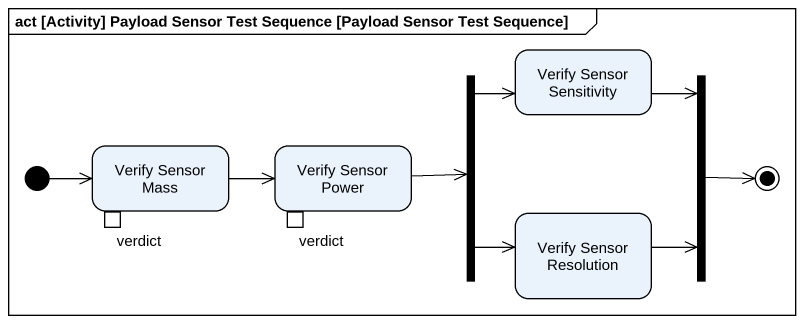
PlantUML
@startuml
mainframe act [Activity] Payload Sensor Test Sequence [Payload Sensor Test Sequence]
hide empty description
state "Verify Sensor Sensitivity" as Verify_Sensor_Sensitivity
state fork1 <<fork>>
state fork2 <<join>>
state "Verify Sensor Mass" as Verify_Sensor_Mass {
  state verdict <<outputPin>>
}
state "Verify Sensor Power" as Verify_Sensor_Power {
  state "verdict" as verdict_2 <<outputPin>>
}
state "Verify Sensor Resolution" as Verify_Sensor_Resolution
[*] -right-> Verify_Sensor_Mass
Verify_Sensor_Sensitivity --> fork2
fork1 -up-> Verify_Sensor_Sensitivity
fork1 --> Verify_Sensor_Resolution
Verify_Sensor_Mass -right-> Verify_Sensor_Power
Verify_Sensor_Power -right-> fork1
Verify_Sensor_Resolution -up-> fork2
fork2 -right-> [*]
@enduml
